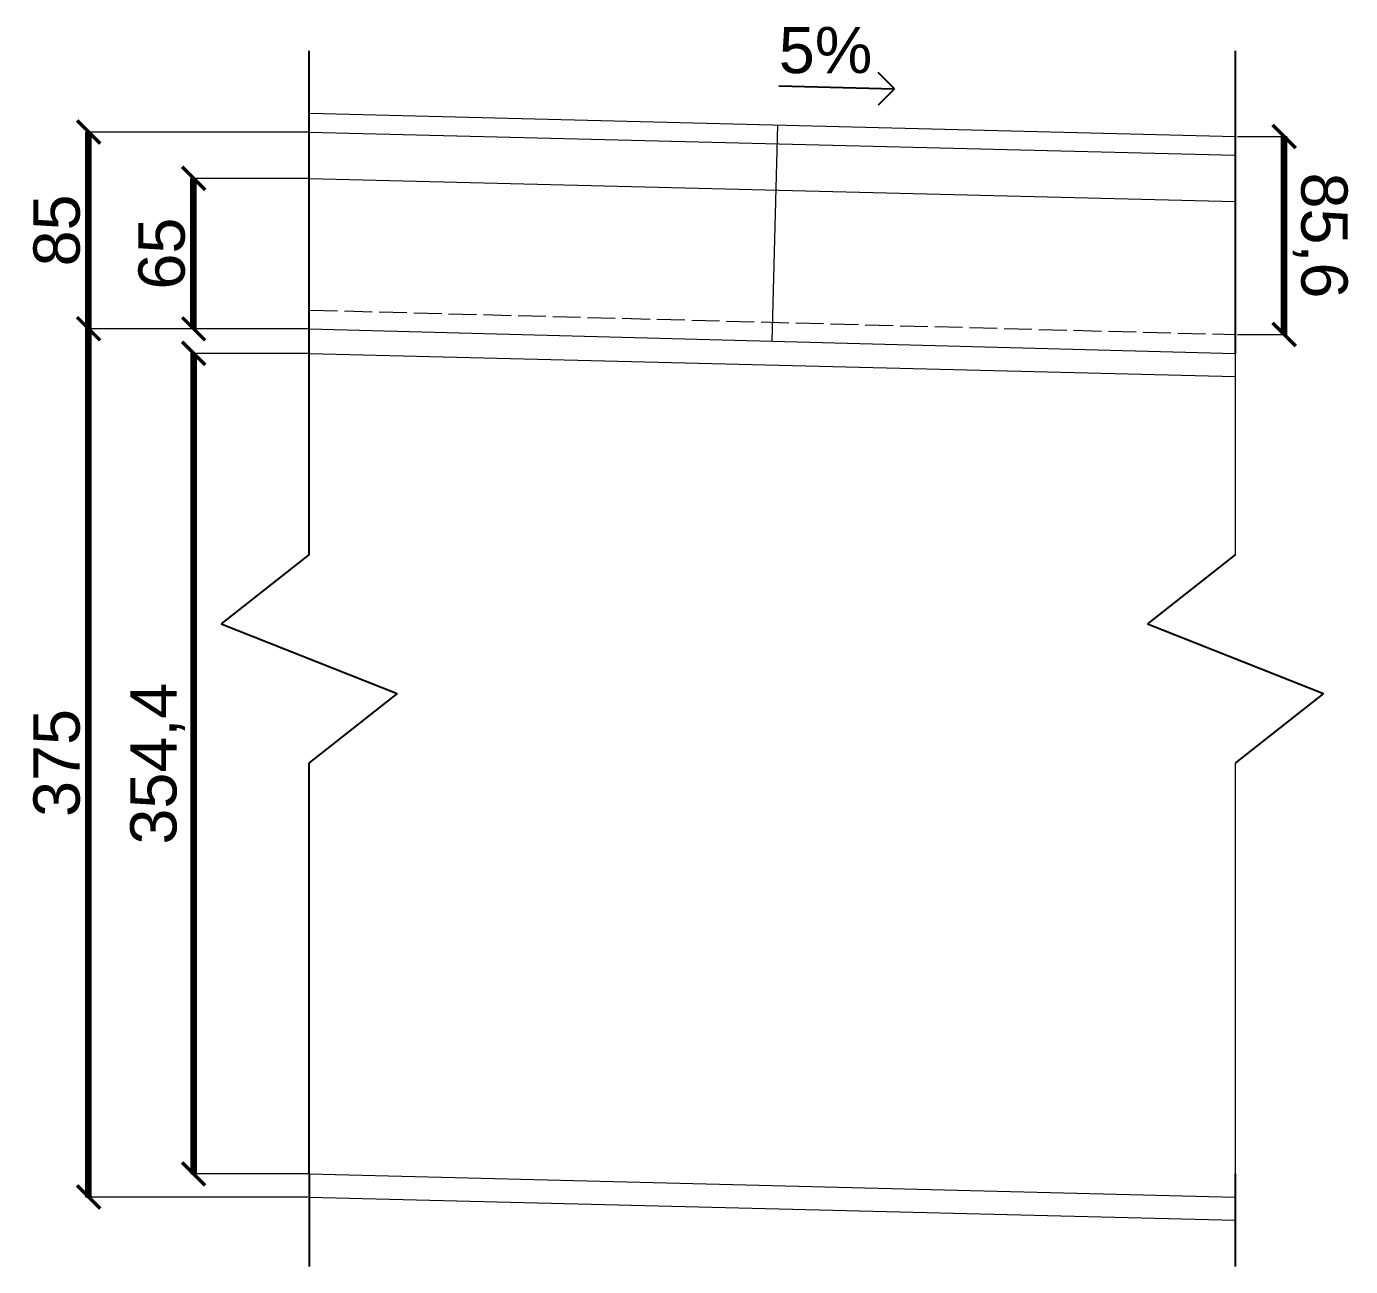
# Model space of a CAD drawing. Header units: millimetres. Extents: x 17747 to 21362, y 10000 to 11004.
# Drawn here: x 20790 to 21362, y 10342 to 10878 of the extents above; entities that cross this region are included whole.
import ezdxf

# ---------------------------------------------------------------- set-up
doc = ezdxf.new("R2010")
doc.units = ezdxf.units.MM
doc.linetypes.add('ACAD_ISO02W100', pattern=[15, 12, -3])
doc.linetypes.add('AXES', pattern=[50.8, 31.75, -6.35, 6.35, -6.35])
doc.layers.get('0').update_dxf_attribs({"color": 23, "lineweight": 20})
doc.layers.add('Axes', color=9, linetype='AXES')
doc.layers.add('Fixation', color=7, linetype='Continuous', lineweight=20)
doc.layers.add('Route', color=4, linetype='Continuous', lineweight=30)
doc.styles.add('Annotatif', font='arial.ttf')
doc.styles.get("Standard").update_dxf_attribs({"font": 'arial.ttf'})
doc.dimstyles.new('PONT', dxfattribs={"dimtxt": 20, "dimasz": 10, "dimexe": 1.25, "dimexo": 0.625, "dimgap": 3.5, "dimtad": 1, "dimtxsty": 'Annotatif', "dimblk": 'ARCHTICK', "dimcen": 2.5, "dimclrd": 54, "dimclre": 64, "dimclrt": 3, "dimadec": 0, "dimazin": 0, "dimtfac": 1, "dimtmove": 0, "dimatfit": 3, "dimfxl": 1, "dimlwd": 100, "dimlwe": 20, "dimarcsym": 0})

# ---------------------------------------------------------------- blocks, each defined once
blk = doc.blocks.new('_ArchTick')
at = {"color": 0, "linetype": 'ByBlock', "const_width": 0.15}
blk.add_lwpolyline([(-0.5, -0.5), (0.5, 0.5)], dxfattribs=at)
blk = doc.blocks.new('*D30')
at = {"color": 64, "linetype": 'Continuous', "lineweight": 20, "transparency": 16777216}
for p, q in [((20911.49, 10736.58), (20860.93, 10736.58)), ((20911.49, 10382.18), (20860.93, 10382.18))]:
    blk.add_line(p, q, dxfattribs=at)
at = {"color": 54, "linetype": 'Continuous', "lineweight": 100, "transparency": 16777216}
blk.add_line((20862.18, 10736.58), (20862.18, 10382.18), dxfattribs=at)
at = {"layer": 'Defpoints', "color": 0, "linetype": 'Continuous', "transparency": 16777216}
for p in [(20912.12, 10736.58), (20862.18, 10382.18), (20912.12, 10382.18)]:
    blk.add_point(p, dxfattribs=at)
at = {"color": 54, "linetype": 'Continuous', "lineweight": 100, "transparency": 16777216, "xscale": 10, "yscale": 10, "zscale": 10}
for p, rotation in [((20862.18, 10736.58), 90), ((20862.18, 10382.18), 270)]:
    blk.add_blockref('_ArchTick', p, dxfattribs=dict(at, rotation=rotation))
at = {"color": 3, "linetype": 'Continuous', "transparency": 16777216, "insert": (20846.66, 10559.38), "char_height": 20, "attachment_point": 5, "rotation": 90, "style": 'Annotatif'}
blk.add_mtext('354,4', dxfattribs=at)
blk = doc.blocks.new('*D32')
at = {"layer": 'Axes', "color": 64, "linetype": 'Continuous', "lineweight": 20, "transparency": 16777216}
for p, q in [((20911.49, 10812.18), (20860.96, 10812.18)), ((20911.49, 10747.18), (20860.96, 10747.18))]:
    blk.add_line(p, q, dxfattribs=at)
at = {"layer": 'Axes', "color": 54, "linetype": 'Continuous', "lineweight": 100, "transparency": 16777216}
blk.add_line((20862.21, 10747.18), (20862.21, 10812.18), dxfattribs=at)
at = {"layer": 'Defpoints', "color": 0, "linetype": 'Continuous', "transparency": 16777216}
for p in [(20862.21, 10812.18), (20912.12, 10812.18), (20912.12, 10747.18)]:
    blk.add_point(p, dxfattribs=at)
at = {"layer": 'Axes', "color": 54, "linetype": 'Continuous', "lineweight": 100, "transparency": 16777216, "xscale": 10, "yscale": 10, "zscale": 10}
for p, rotation in [((20862.21, 10812.18), 90), ((20862.21, 10747.18), 270)]:
    blk.add_blockref('_ArchTick', p, dxfattribs=dict(at, rotation=rotation))
at = {"layer": 'Axes', "color": 3, "linetype": 'Continuous', "transparency": 16777216, "insert": (20848.5, 10779.68), "char_height": 20, "attachment_point": 5, "rotation": 90, "style": 'Annotatif'}
blk.add_mtext('65', dxfattribs=at)
blk = doc.blocks.new('*D33')
at = {"layer": 'Axes', "color": 64, "linetype": 'Continuous', "lineweight": 20, "transparency": 16777216}
for p, q in [((20911.49, 10747.18), (20815.61, 10747.18)), ((20911.49, 10372.18), (20815.61, 10372.18))]:
    blk.add_line(p, q, dxfattribs=at)
at = {"layer": 'Axes', "color": 54, "linetype": 'Continuous', "lineweight": 100, "transparency": 16777216}
blk.add_line((20816.86, 10372.18), (20816.86, 10747.18), dxfattribs=at)
at = {"layer": 'Defpoints', "color": 0, "linetype": 'Continuous', "transparency": 16777216}
for p in [(20816.86, 10747.18), (20912.12, 10747.18), (20912.12, 10372.18)]:
    blk.add_point(p, dxfattribs=at)
at = {"layer": 'Axes', "color": 54, "linetype": 'Continuous', "lineweight": 100, "transparency": 16777216, "xscale": 10, "yscale": 10, "zscale": 10}
for p, rotation in [((20816.86, 10747.18), 90), ((20816.86, 10372.18), 270)]:
    blk.add_blockref('_ArchTick', p, dxfattribs=dict(at, rotation=rotation))
at = {"layer": 'Axes', "color": 3, "linetype": 'Continuous', "transparency": 16777216, "insert": (20803.14, 10559.68), "char_height": 20, "attachment_point": 5, "rotation": 90, "style": 'Annotatif'}
blk.add_mtext('375', dxfattribs=at)
blk = doc.blocks.new('*D34')
at = {"layer": 'Axes', "color": 64, "linetype": 'Continuous', "lineweight": 20, "transparency": 16777216}
for p, q in [((20911.49, 10832.18), (20815.61, 10832.18)), ((20911.49, 10747.18), (20815.61, 10747.18))]:
    blk.add_line(p, q, dxfattribs=at)
at = {"layer": 'Axes', "color": 54, "linetype": 'Continuous', "lineweight": 100, "transparency": 16777216}
blk.add_line((20816.86, 10747.18), (20816.86, 10832.18), dxfattribs=at)
at = {"layer": 'Defpoints', "color": 0, "linetype": 'Continuous', "transparency": 16777216}
for p in [(20816.86, 10832.18), (20912.12, 10832.18), (20912.12, 10747.18)]:
    blk.add_point(p, dxfattribs=at)
at = {"layer": 'Axes', "color": 54, "linetype": 'Continuous', "lineweight": 100, "transparency": 16777216, "xscale": 10, "yscale": 10, "zscale": 10}
for p, rotation in [((20816.86, 10832.18), 90), ((20816.86, 10747.18), 270)]:
    blk.add_blockref('_ArchTick', p, dxfattribs=dict(at, rotation=rotation))
at = {"layer": 'Axes', "color": 3, "linetype": 'Continuous', "transparency": 16777216, "insert": (20803.15, 10789.68), "char_height": 20, "attachment_point": 5, "rotation": 90, "style": 'Annotatif'}
blk.add_mtext('85', dxfattribs=at)
blk = doc.blocks.new('*D36')
at = {"layer": 'Axes', "color": 64, "linetype": 'Continuous', "lineweight": 20, "transparency": 16777216}
for p, q in [((21312.95, 10830.3), (21334.38, 10830.3)), ((21312.96, 10744.7), (21334.39, 10744.7))]:
    blk.add_line(p, q, dxfattribs=at)
at = {"layer": 'Axes', "color": 54, "linetype": 'Continuous', "lineweight": 100, "transparency": 16777216}
blk.add_line((21333.14, 10744.7), (21333.13, 10830.3), dxfattribs=at)
at = {"layer": 'Defpoints', "color": 0, "linetype": 'Continuous', "transparency": 16777216}
for p in [(21312.32, 10830.3), (21333.13, 10830.3), (21312.33, 10744.7)]:
    blk.add_point(p, dxfattribs=at)
at = {"layer": 'Axes', "color": 54, "linetype": 'Continuous', "lineweight": 100, "transparency": 16777216, "xscale": 10, "yscale": 10, "zscale": 10}
for p, rotation in [((21333.13, 10830.3), 90.00814446644567), ((21333.14, 10744.7), 270.0081444664457)]:
    blk.add_blockref('_ArchTick', p, dxfattribs=dict(at, rotation=rotation))
at = {"layer": 'Axes', "color": 3, "linetype": 'Continuous', "transparency": 16777216, "insert": (21348.66, 10787.5), "char_height": 20, "attachment_point": 5, "rotation": 270.0081, "style": 'Annotatif'}
blk.add_mtext('85,6', dxfattribs=at)

msp = doc.modelspace()

# ---------------------------------------------------------------- linework, layer by layer
at = {"linetype": 'Continuous'}
for p, q in [((20912.323, 10840.299), (21312.323, 10830.299)), ((21111.979, 10741.885), (21114.454, 10835.246)), ((20912.12, 10832.182), (21312.12, 10822.182)), ((20912.12, 10812.182), (21312.12, 10802.182))]:
    msp.add_line(p, q, dxfattribs=at)
at = {"linetype": 'ACAD_ISO02W100'}
msp.add_line((20912.335, 10755.299), (21312.335, 10744.699), dxfattribs=at)
at = {"layer": 'Axes', "linetype": 'Continuous'}
for p, q in [((20912.12, 10832.182), (20912.12, 10867.182)), ((21312.12, 10736.582), (21312.12, 10867.182)), ((20912.12, 10812.182), (20912.12, 10832.182)), ((20912.12, 10747.182), (20912.12, 10812.182)), ((20912.12, 10736.582), (20912.12, 10747.182)), ((20912.12, 10649.725), (20912.12, 10736.582)), ((20912.12, 10649.725), (20874.12, 10619.725)), ((21312.12, 10649.725), (21274.12, 10619.725)), ((20874.12, 10619.725), (20950.12, 10589.725)), ((21274.12, 10619.725), (21350.12, 10589.725)), ((20950.12, 10589.725), (20912.12, 10559.724)), ((21350.12, 10589.725), (21312.12, 10559.724)), ((20912.12, 10382.182), (20912.12, 10559.724)), ((20912.12, 10382.182), (20912.12, 10342.182)), ((21312.12, 10342.182), (21312.12, 10382.182))]:
    msp.add_line(p, q, dxfattribs=at)
at = {"layer": 'Axes'}
msp.add_line((20912.12, 10649.725), (20912.12, 10674.702), dxfattribs=at)
at = {"layer": 'Defpoints', "linetype": 'Continuous'}
for p, q in [((21164.885, 10850.869), (21157.814, 10857.94)), ((21114.901, 10852.118), (21164.885, 10850.869)), ((21164.885, 10850.869), (21157.814, 10843.798))]:
    msp.add_line(p, q, dxfattribs=at)
at = {"layer": 'Fixation', "linetype": 'Continuous'}
for p, q in [((20912.12, 10747.182), (21312.12, 10736.582)), ((20912.12, 10736.582), (21312.12, 10726.582)), ((20912.12, 10382.182), (21312.12, 10372.182)), ((20912.12, 10372.182), (21312.12, 10362.182))]:
    msp.add_line(p, q, dxfattribs=at)
at = {"layer": 'Fixation'}
for p, q in [((21312.12, 10649.725), (21312.12, 10736.582)), ((21312.12, 10382.182), (21312.12, 10559.724))]:
    msp.add_line(p, q, dxfattribs=at)

# ---------------------------------------------------------------- texts
at = {"layer": 'Route', "lineweight": 100, "insert": (21114.901, 10877.601), "char_height": 20, "attachment_point": 1}
msp.add_mtext_dynamic_manual_height_columns('5%', width=19.00004, gutter_width=12.5, heights=[10.996], dxfattribs=at)

# ---------------------------------------------------------------- dimensions: what is measured, and where the dimension line sits
at = {"linetype": 'Continuous'}
dim = msp.add_linear_dim(base=(20862.181, 10382.182), p1=(20912.12, 10736.582), p2=(20912.12, 10382.182), angle=90, dimstyle='PONT', dxfattribs=at)
dim.commit()
dim.dimension.update_dxf_attribs({"geometry": '*D30', "text_midpoint": (20846.662, 10559.382)})
at = {"layer": 'Axes', "linetype": 'Continuous'}
dim = msp.add_linear_dim(base=(20816.857, 10832.182), p1=(20912.12, 10747.182), p2=(20912.12, 10832.182), angle=90, dimstyle='PONT', override={"dimtmove": 1}, dxfattribs=at)
dim.commit()
dim.dimension.update_dxf_attribs({"geometry": '*D34', "text_midpoint": (20803.146, 10789.682)})
dim = msp.add_aligned_dim(p1=(21312.335, 10744.699), p2=(21312.323, 10830.299), distance=-20.808, dimstyle='PONT', dxfattribs=at)
dim.commit()
dim.dimension.update_dxf_attribs({"geometry": '*D36', "text_midpoint": (21348.656, 10787.504)})
for base, p1, p2, picture, middle in [((20862.209, 10812.182), (20912.12, 10747.182), (20912.12, 10812.182), '*D32', (20848.498, 10779.682)), ((20816.857, 10747.182), (20912.12, 10372.182), (20912.12, 10747.182), '*D33', (20803.139, 10559.682))]:
    dim = msp.add_linear_dim(base=base, p1=p1, p2=p2, angle=90, dimstyle='PONT', dxfattribs=at)
    dim.commit()
    dim.dimension.update_dxf_attribs({"geometry": picture, "text_midpoint": middle})

doc.saveas('drawing.dxf')
